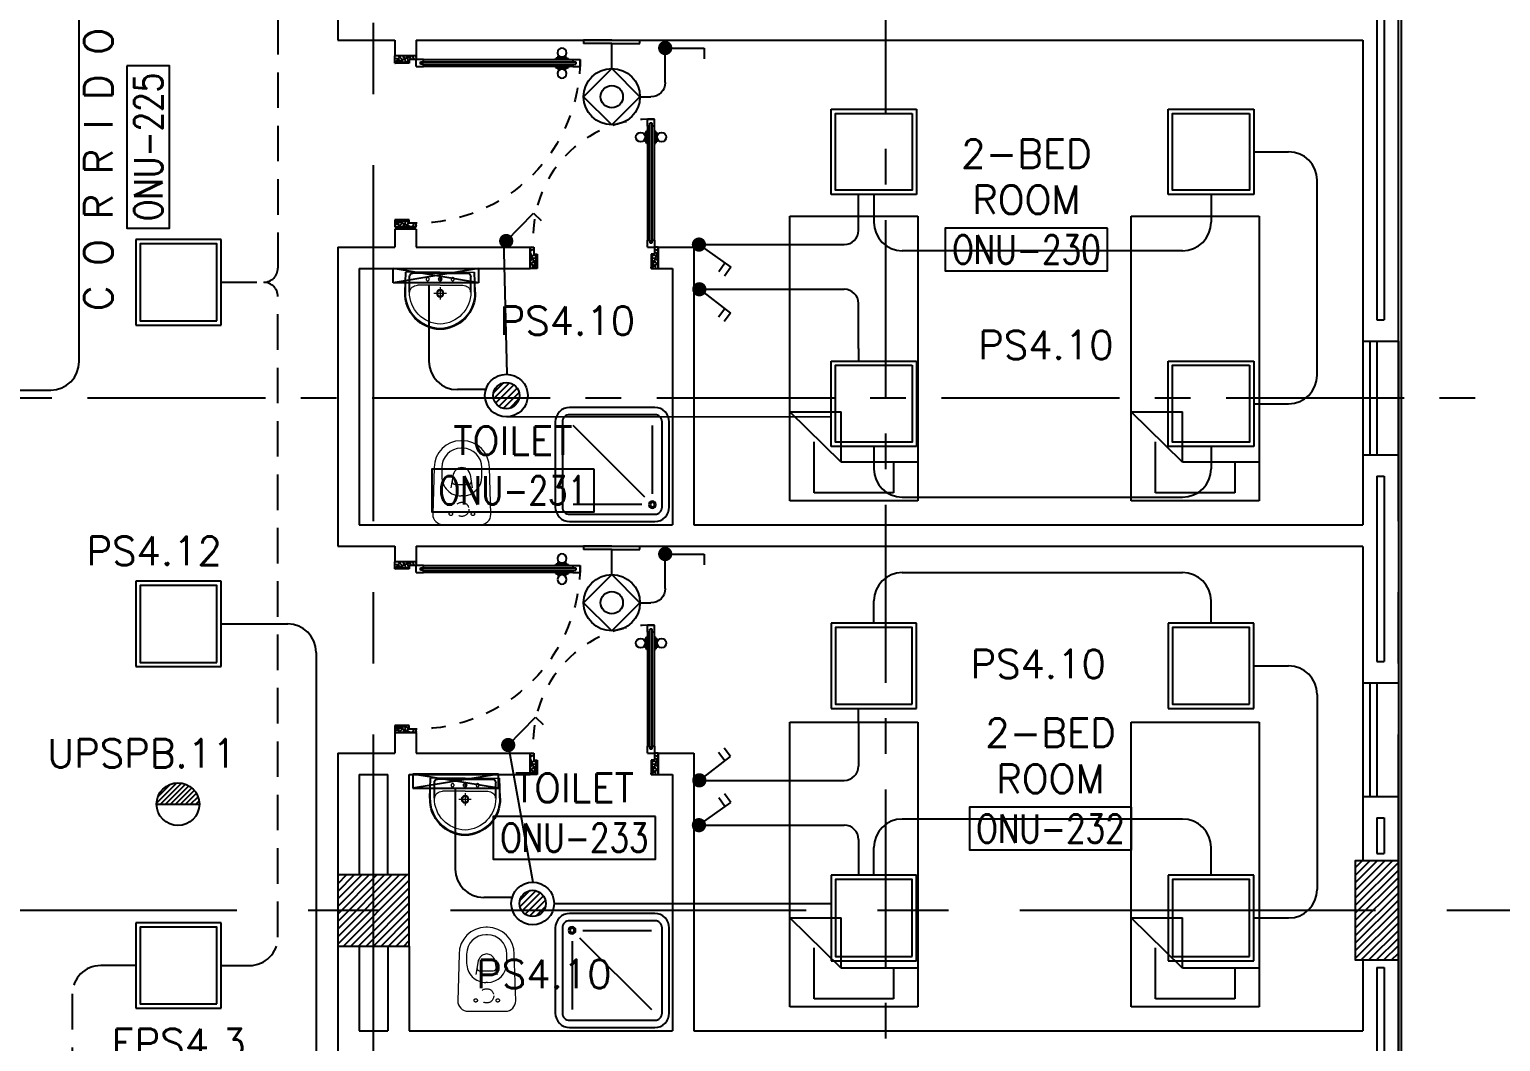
# Model space of a CAD drawing. Extents: x 0 to 92.9, y -1.3 to 78.2.
# Drawn here: x 30.79 to 41.12, y 19.02 to 26.13 of the extents above; entities that cross this region are included whole.
import ezdxf
from ezdxf.enums import TextEntityAlignment as Align

# ---------------------------------------------------------------- set-up
doc = ezdxf.new("R2010")
doc.units = 0
doc.header["$MEASUREMENT"] = 0
for name, pattern in [('CENTER', [2, 1.25, -0.25, 0.25, -0.25]), ('CENTERX2', [4, 2.5, -0.5, 0.5, -0.5]), ('DASHED', [0.75, 0.5, -0.25]), ('HIDDEN', [0.375, 0.25, -0.125]), ('HIDDEN2', [0.1875, 0.125, -0.0625])]:
    doc.linetypes.add(name, pattern=pattern)
doc.layers.get('0').update_dxf_attribs({"color": 11, "linetype": 'CONTINUOUS'})
for name, color, linetype in [('AXES', 11, 'CENTERX2'), ('AXES1', 11, 'CENTER'), ('COL', 11, 'CONTINUOUS'), ('DOOR', 11, 'CONTINUOUS'), ('E-CLINE', 2, 'CONTINUOUS'), ('E-HLINE', 2, 'HIDDEN'), ('E-LEGEND', 3, 'CONTINUOUS'), ('E-LITE', 4, 'CONTINUOUS'), ('E-SWITCH', 4, 'CONTINUOUS'), ('E-SWITCHS', 4, 'CONTINUOUS'), ('E-TEXT', 4, 'CONTINUOUS'), ('E-TRXT', 4, 'CONTINUOUS'), ('EL-LITE', 4, 'CONTINUOUS'), ('FIX', 11, 'CONTINUOUS'), ('FUR', 11, 'CONTINUOUS'), ('HAT', 11, 'CONTINUOUS'), ('INSUL', 11, 'CONTINUOUS'), ('RM-BOX', 11, 'CONTINUOUS'), ('RM-NAME', 11, 'CONTINUOUS'), ('RM-NO', 11, 'CONTINUOUS'), ('ROOF', 11, 'CONTINUOUS'), ('WALL', 11, 'CONTINUOUS'), ('WIN', 11, 'CONTINUOUS')]:
    doc.layers.add(name, color=color, linetype=linetype)
doc.styles.add('ROMANS', font='ROMANS.shx', dxfattribs={"width": 0.6})

# ---------------------------------------------------------------- blocks, each defined once
blk = doc.blocks.new('L42')
at = {"layer": 'E-LITE'}
for p, q in [((0.3, 0.3), (-0.3, 0.3)), ((-0.3, 0.3), (-0.3, -0.3)), ((0.3, -0.3), (0.3, 0.3)), ((-0.3, -0.3), (0.3, -0.3))]:
    blk.add_line(p, q, dxfattribs=at)
at = {"layer": 'E-LITE', "color": 8}
blk.add_lwpolyline([(-0.27, 0.27), (-0.27, -0.27), (0.27, -0.27), (0.27, 0.27)], close=True, dxfattribs=at)
blk = doc.blocks.new('2G1W')
for p, q in [((0, 0), (0.55, 0)), ((0.45, 0), (0.45, -0.15)), ((0.55, 0), (0.55, -0.15))]:
    blk.add_line(p, q)
at = {"const_width": 0.1}
blk.add_lwpolyline([(-0.05, 0, 1), (0.05, 0, 1)], format="xyb", close=True, dxfattribs=at)
blk = doc.blocks.new('MR20')
at = {"layer": 'E-LITE'}
for p, q in [((-300, 100), (-300, 0)), ((-300, 100), (-300, 0)), ((-300, 0), (300, 0)), ((-300, 0), (300, 0)), ((-300, 0), (300, 0)), ((-300, 0), (-300, 0)), ((300, 0), (300, 100)), ((300, 0), (300, 100)), ((300, 0), (300, 0))]:
    blk.add_line(p, q, dxfattribs=at)
at = {"layer": 'E-LITE', "color": 3}
blk.add_line((300, 100), (-300, 100), dxfattribs=at)
at = {"layer": 'E-LITE', "color": 8}
for p, q in [((300, 0), (-300, 100)), ((300, 100), (-300, 0))]:
    blk.add_line(p, q, dxfattribs=at)
blk = doc.blocks.new('1G1W')
for p, q in [((0, 0), (0.55, 0)), ((0.55, 0), (0.55, -0.15))]:
    blk.add_line(p, q)
at = {"const_width": 0.1}
blk.add_lwpolyline([(-0.05, 0, 1), (0.05, 0, 1)], format="xyb", close=True, dxfattribs=at)
blk = doc.blocks.new('*X67')
at = {"color": 0}
for p, q in [((203889, 132665), (204373, 133150)), ((203889, 132718), (204320, 133150)), ((203889, 132771), (204267, 133150)), ((203889, 132824), (204214, 133150)), ((203889, 132877), (204161, 133150)), ((203889, 132930), (204108, 133150)), ((203889, 132983), (204055, 133150)), ((203889, 133036), (204002, 133150)), ((203889, 133089), (203949, 133150)), ((203889, 133143), (203896, 133150)), ((203926, 132650), (204389, 133112)), ((203979, 132650), (204389, 133059)), ((204032, 132650), (204389, 133006)), ((204085, 132650), (204389, 132953)), ((204138, 132650), (204389, 132900)), ((204191, 132650), (204389, 132847)), ((204244, 132650), (204389, 132794)), ((204297, 132650), (204389, 132741)), ((204350, 132650), (204389, 132688))]:
    blk.add_line(p, q, dxfattribs=at)
blk = doc.blocks.new('COL50')
at = {"layer": 'COL'}
blk.add_lwpolyline([(-250, 250), (-250, -250), (250, -250), (250, 250)], close=True, dxfattribs=at)
blk = doc.blocks.new('RM1')
at = {"layer": 'RM-BOX'}
blk.add_lwpolyline([(570, -200), (-570, -200), (-570, -500), (570, -500)], close=True, dxfattribs=at)
at = {"layer": 'RM-NAME', "style": 'ROMANS'}
for tag, p in [('ROOMNAME1', (0, 324)), ('ROOMNAME2', (0, 0))]:
    blk.add_attdef(tag, text='', height=200, dxfattribs=at).set_placement(p, align=Align.MIDDLE)
at = {"layer": 'RM-NO', "style": 'ROMANS', "width": 0.8}
blk.add_attdef('ROOMNO', text='', height=200, dxfattribs=at).set_placement((0, -350), align=Align.MIDDLE)
blk = doc.blocks.new('DOOR100')
at = {"layer": 'DOOR', "color": 0, "linetype": 'ByBlock'}
for p, q in [((-76, 1251), (-76, 1301)), ((-76, 1301), (-26, 1301)), ((-26, 1301), (-76, 1301)), ((-59, 1251), (-76, 1251)), ((-59, 1251), (-59, 1271)), ((-43, 1271), (-59, 1271)), ((-43, 1251), (-43, 1271)), ((-26, 1251), (-43, 1251)), ((-26, 1251), (-26, 1301)), ((-92, 1206), (-92, 1141)), ((-83, 1206), (-92, 1206)), ((-83, 1141), (-92, 1141)), ((-83, 1129), (-83, 1219)), ((-76, 1219), (-83, 1219)), ((-83, 1206), (-83, 1141)), ((-26, 1219), (-19, 1219)), ((-19, 1129), (-19, 1219)), ((-19, 1206), (-19, 1141)), ((-19, 1206), (-10, 1206)), ((-19, 1141), (-10, 1141)), ((-10, 1206), (-10, 1141)), ((-76, 1129), (-83, 1129)), ((-26, 1129), (-19, 1129)), ((-1201, 0), (-1201, 150)), ((-1201, 150), (-1176, 150)), ((-1201, 150), (-1201, 0)), ((-1176, 150), (-1176, 100)), ((-76, 200), (-59, 200)), ((-76, 150), (-76, 200)), ((-76, 150), (-26, 150)), ((-59, 200), (-59, 180)), ((-59, 180), (-43, 180)), ((-43, 200), (-26, 200)), ((-43, 180), (-43, 200)), ((-26, 200), (-26, 150)), ((-1, 150), (-26, 150)), ((-26, 150), (-26, 100)), ((-1, 150), (-1, 0)), ((-1151, 0), (-1201, 0)), ((-1176, 100), (-1151, 100)), ((-1151, 100), (-1151, 0)), ((-51, 100), (-51, 0)), ((-26, 100), (-51, 100)), ((-51, 0), (-1, 0))]:
    blk.add_line(p, q, dxfattribs=at)
at = {"layer": 'DOOR', "linetype": 'ByBlock'}
for p, q in [((-76, 1251), (-76, 200)), ((-59, 200), (-59, 1251)), ((-43, 200), (-43, 1251)), ((-26, 200), (-26, 1251))]:
    blk.add_line(p, q, dxfattribs=at)
at = {"layer": 'DOOR', "color": 9, "linetype": 'ByBlock'}
for p, q in [((-1151, 0), (-1201, 114)), ((-51, 0), (-1, 114)), ((-1151, 0), (-1201, 40)), ((-1151, 0), (-1164, 100)), ((-51, 0), (-38, 100)), ((-51, 0), (-1, 40))]:
    blk.add_line(p, q, dxfattribs=at)
at = {"layer": 'DOOR', "color": 0, "linetype": 'ByBlock'}
for centre in [(-125, 1174), (22, 1174)]:
    blk.add_circle(centre, 32.4, dxfattribs=at)
at = {"layer": 'DOOR', "linetype": 'HIDDEN', "ltscale": 0.5}
blk.add_arc((-27, 152), 1149, 89.961, 180.0931, dxfattribs=at)
at = {"layer": 'DOOR', "color": 9, "linetype": 'ByBlock'}
for centre, radius, start, end in [((-1151, 0), 154, 103.7142, 108.8947), ((-1151, 0), 134, 100.72, 111.8402), ((-51, 0), 134, 68.1598, 79.28), ((-51, 0), 114, 64.0838, 77.3774), ((-51, 0), 154, 71.1053, 76.2858), ((-1151, 0), 94.4, 90, 121.9818), ((-1151, 0), 74.4, 90, 132.2236), ((-1151, 0), 54.4, 90, 156.7926), ((-1151, 0), 34.4, 90, 180), ((-1151, 0), 14.4, 90, 180), ((-51, 0), 94.4, 58.0182, 90), ((-51, 0), 74.4, 47.7764, 90), ((-51, 0), 54.4, 23.2074, 90), ((-51, 0), 34.4, 0, 90), ((-51, 0), 14.4, 0, 90)]:
    blk.add_arc(centre, radius, start, end, dxfattribs=at)
blk = doc.blocks.new('DOOR90')
at = {"layer": 'DOOR', "linetype": 'ByBlock'}
for p, q in [((0, 0), (-150, 0)), ((-200, -25), (-1000, -25)), ((-200, -42), (-1000, -42)), ((-200, -58), (-1000, -58)), ((-1000, -75), (-200, -75))]:
    blk.add_line(p, q, dxfattribs=at)
at = {"layer": 'DOOR', "color": 0, "linetype": 'ByBlock'}
for p, q in [((-150, 0), (-150, -25)), ((-150, 0), (0, 0)), ((0, -50), (0, 0)), ((-1050, -25), (-1050, -75)), ((-1050, -75), (-1050, -25)), ((-1000, -25), (-1050, -25)), ((-1000, -75), (-1050, -75)), ((-1020, -42), (-1020, -58)), ((-1000, -42), (-1020, -42)), ((-1000, -58), (-1020, -58)), ((-1000, -25), (-1000, -42)), ((-1000, -58), (-1000, -75)), ((-968, -25), (-968, -18)), ((-878, -18), (-968, -18)), ((-968, -75), (-968, -82)), ((-878, -82), (-968, -82)), ((-955, -18), (-955, -9)), ((-955, -9), (-890, -9)), ((-955, -18), (-890, -18)), ((-955, -82), (-955, -91)), ((-955, -82), (-890, -82)), ((-955, -91), (-890, -91)), ((-890, -18), (-890, -9)), ((-890, -82), (-890, -91)), ((-878, -25), (-878, -18)), ((-878, -75), (-878, -82)), ((-200, -42), (-200, -25)), ((-200, -25), (-150, -25)), ((-180, -42), (-200, -42)), ((-200, -75), (-200, -58)), ((-200, -58), (-180, -58)), ((-150, -75), (-200, -75)), ((-180, -58), (-180, -42)), ((-150, -75), (-150, -25)), ((-150, -25), (-100, -25)), ((-100, -25), (-100, -50)), ((-100, -50), (0, -50)), ((-150, -900), (-150, -875)), ((-150, -875), (-100, -875)), ((0, -900), (-150, -900)), ((-150, -900), (0, -900)), ((-100, -850), (0, -850)), ((-100, -875), (-100, -850)), ((0, -850), (0, -900))]:
    blk.add_line(p, q, dxfattribs=at)
at = {"layer": 'DOOR', "color": 9, "linetype": 'ByBlock'}
for p, q in [((0, -50), (-114, 0)), ((0, -50), (-40, 0)), ((0, -50), (-100, -37)), ((0, -850), (-114, -900)), ((0, -850), (-100, -863)), ((0, -850), (-40, -900))]:
    blk.add_line(p, q, dxfattribs=at)
at = {"layer": 'DOOR', "color": 0, "linetype": 'ByBlock'}
for centre in [(-923, 24), (-923, -124)]:
    blk.add_circle(centre, 32.4, dxfattribs=at)
at = {"layer": 'DOOR', "color": 9, "linetype": 'ByBlock'}
for centre, radius, start, end in [((0, -50), 74.4, 137.7764, 180), ((0, -50), 54.4, 113.2074, 180), ((0, -50), 154, 161.1053, 166.2858), ((0, -50), 134, 158.1598, 169.28), ((0, -50), 114, 154.0838, 167.3774), ((0, -50), 94.4, 148.0182, 180), ((0, -50), 34.4, 90, 180), ((0, -50), 14.4, 90, 180), ((0, -850), 154, 193.7142, 198.8947), ((0, -850), 134, 190.72, 201.8402), ((0, -850), 94.4, 180, 211.9818), ((0, -850), 74.4, 180, 222.2236), ((0, -850), 54.4, 180, 246.7926), ((0, -850), 34.4, 180, 270), ((0, -850), 14.4, 180, 270)]:
    blk.add_arc(centre, radius, start, end, dxfattribs=at)
at = {"layer": 'DOOR', "linetype": 'HIDDEN', "ltscale": 0.5}
blk.add_arc((-222, -50), 828, 178.2701, 275.003, dxfattribs=at)
blk = doc.blocks.new('AH20A')
at = {"layer": 'FUR'}
for p, q in [((0, 0.5), (0, -0.5)), ((1, 0.5), (0, 0.5)), ((0.1358, 0.5), (0.1358, -0.0987)), ((1, -0.5), (1, 0.5)), ((0.1358, 0.3112), (0.0277, 0.3112)), ((0.0277, 0.3112), (0.0277, -0.3087)), ((0.1358, -0.0987), (0.3125, -0.5)), ((0.1358, -0.0987), (0.3125, -0.0987)), ((0.3125, -0.5), (0.3125, -0.0987)), ((0.0277, -0.3087), (0.2076, -0.3087)), ((0, -0.5), (1, -0.5))]:
    blk.add_line(p, q, dxfattribs=at)
blk = doc.blocks.new('C11')
at = {"layer": 'HAT'}
h = blk.add_hatch(dxfattribs=at)
h.set_pattern_fill('ANSI31', color=256, scale=300, style=0)
h.set_pattern_definition([(45, (-248556.182, -75061.005), (-26.5165043, 26.5165043), [])])
h.paths.add_polyline_path([(300, 700), (0, 700), (0, 350), (300, 350)])
h.paths.add_polyline_path([(300, 350), (0, 350), (0, 0), (300, 0)])
at = {"layer": 'COL'}
blk.add_lwpolyline([(300, 700), (300, 0), (0, 0), (0, 700)], close=True, dxfattribs=at)
blk = doc.blocks.new('SHR1')
at = {"layer": 'FIX'}
for p, q in [((-196, 196), (-700, 700)), ((-143, 218), (-143, 700)), ((-218, 143), (-700, 143))]:
    blk.add_line(p, q, dxfattribs=at)
for points in [[(-825, 125), (-825, 725, -0.414214), (-725, 825), (-125, 825, -0.414214), (-25, 725), (-25, 125, -0.414214), (-125, 25), (-725, 25, -0.414214)], [(-775, 125), (-775, 725, -0.414214), (-725, 775), (-125, 775, -0.414214), (-75, 725), (-75, 125, -0.414214), (-125, 75), (-725, 75, -0.414214)]]:
    blk.add_lwpolyline(points, format="xyb", close=True, dxfattribs=at)
for radius in [25, 15]:
    blk.add_circle((-143, 143), radius, dxfattribs=at)
blk = doc.blocks.new('WC1')
at = {"layer": 'FIX', "lineweight": 20}
for p, q in [((-210, 204), (-538, 194)), ((-475, 141), (-538, 141)), ((-137, 0), (-137, 131)), ((-727, 5), (-727, -5)), ((-674, 5), (-674, -5)), ((-534, 24), (-540, 0)), ((-540, 0), (-534, -24)), ((-395, 76), (-490, 60)), ((-339, 5), (-339, -5)), ((-137, -131), (-137, 0)), ((-490, -60), (-395, -76)), ((-538, -141), (-475, -141)), ((-538, -194), (-210, -204)), ((-213, -204), (-210, -204))]:
    blk.add_line(p, q, dxfattribs=at)
at = {"layer": 'FIX', "linetype": 'Continuous', "lineweight": 20}
blk.add_line((-420, -47), (-420, 45), dxfattribs=at)
at = {"layer": 'FIX', "linetype": 'HIDDEN2', "lineweight": 20, "ltscale": 0.3}
blk.add_circle((-245, 0), 49.8, dxfattribs=at)
at = {"layer": 'FIX', "linetype": 'HIDDEN', "lineweight": 20, "ltscale": 0.05}
for centre in [(-213, 78), (-213, -77)]:
    blk.add_circle(centre, 11.6, dxfattribs=at)
at = {"layer": 'FIX', "lineweight": 20}
for centre, radius, start, end in [((-538, 5), 189, 90, 180), ((-538, 5), 136, 90, 180), ((-475, 5), 136, 360, 90), ((-210, 131), 73, 360, 90), ((-473, -7), 68.2, 128.9242, 152.8468), ((-464, -18), 82, 108.496, 128.9242), ((-538, -5), 189, 180, 270), ((-538, -5), 136, 180, 270), ((-473, 7), 68.2, 207.1532, 231.0758), ((-464, 18), 82, 231.0758, 251.504), ((-475, -5), 136, 270, 0), ((-210, -131), 73, 270, 0)]:
    blk.add_arc(centre, radius, start, end, dxfattribs=at)
at = {"layer": 'FIX', "linetype": 'Continuous', "lineweight": 20}
for centre, start, end in [((-443, 46), 357.6662, 91.6121), ((-442, -46), 268.3879, 2.3338)]:
    blk.add_arc(centre, 22.3, start, end, dxfattribs=at)
blk = doc.blocks.new('LAV1')
at = {"layer": 'FIX', "linetype": 'DASHED', "lineweight": 20, "ltscale": 0.05}
for p, q in [((0, 170), (0, 270)), ((0, 170), (0, 270)), ((50, 220), (-50, 220))]:
    blk.add_line(p, q, dxfattribs=at)
at = {"layer": 'FIX', "linetype": 'ByBlock', "ltscale": 0.3}
for p, q in [((-280, 210), (-275, 50)), ((-245, 210), (-245, 85)), ((245, 210), (245, 85)), ((280, 210), (275, 50)), ((0, 60), (-220, 60)), ((0, 60), (220, 60))]:
    blk.add_line(p, q, dxfattribs=at)
at = {"layer": 'FIX', "linetype": 'Continuous', "lineweight": 20}
for p, q in [((-275, 210), (-275, 50)), ((0, 155), (-181, 155)), ((0, 155), (181, 155)), ((275, 210), (275, 50)), ((0, 50), (-275, 50)), ((0, 50), (-252, 50)), ((0, 50), (275, 50)), ((0, 50), (252, 50))]:
    blk.add_line(p, q, dxfattribs=at)
at = {"layer": 'FIX', "lineweight": 20}
for p, q in [((0, 92), (0, 123)), ((16, 107), (-15, 107))]:
    blk.add_line(p, q, dxfattribs=at)
for centre, radius in [((0, 220), 29.5), ((0, 220), 22.5), ((0, 107), 15.5)]:
    blk.add_circle(centre, radius, dxfattribs=at)
at = {"layer": 'FIX', "linetype": 'HIDDEN', "lineweight": 20, "ltscale": 0.05}
for centre in [(-100, 107), (100, 107)]:
    blk.add_circle(centre, 12.4, dxfattribs=at)
at = {"layer": 'FIX', "linetype": 'ByBlock', "ltscale": 0.3}
for centre, radius, start, end in [((7, 220), 287, 91.3776, 182.0064), ((-7, 220), 287, 357.9936, 88.6224), ((-220, 85), 24.9, 179.7021, 269.9486), ((220, 85), 24.9, 270.0514, 0.2979)]:
    blk.add_arc(centre, radius, start, end, dxfattribs=at)
at = {"layer": 'FIX', "linetype": 'Continuous', "lineweight": 20}
for centre, radius, start, end in [((8, 217), 283, 91.6988, 181.351), ((-8, 217), 283, 358.649, 88.3012), ((8, 212), 253, 91.7328, 180.4884), ((-8, 212), 253, 359.5116, 88.2672), ((-179, 222), 66.9, 190.2006, 268.0786), ((179, 222), 66.9, 271.9214, 349.7994)]:
    blk.add_arc(centre, radius, start, end, dxfattribs=at)
blk = doc.blocks.new('*X49')
at = {"color": 0}
for p, q in [((21548.527, 18540.142), (21548.801, 18540.415)), ((21548.529, 18539.966), (21548.977, 18540.414)), ((21548.584, 18539.845), (21549.098, 18540.359)), ((21548.672, 18539.756), (21549.187, 18540.271)), ((21548.793, 18539.7), (21549.243, 18540.15)), ((21548.966, 18539.696), (21549.246, 18539.977))]:
    blk.add_line(p, q, dxfattribs=at)
blk = doc.blocks.new('SPOT')
at = {"layer": 'E-LITE'}
for radius in [0.6, 0.369]:
    blk.add_circle((0, 0), radius, dxfattribs=at)
at = {"layer": 'E-LITE', "color": 8}
blk.add_blockref('*X49', (-21548.886, -18540.056), dxfattribs=at)
blk = doc.blocks.new('NL')
at = {"layer": 'E-LEGEND'}
blk.add_line((0, -193), (25, -193), dxfattribs=at)
at = {"layer": 'E-LITE'}
for p, q in [((0, 5), (0, 203)), ((25, 203), (0, 203)), ((25, 5), (25, 203)), ((0, 5), (0, -193)), ((25, 5), (25, -193))]:
    blk.add_line(p, q, dxfattribs=at)
at = {"layer": 'E-LITE', "color": 2}
blk.add_line((201, 5), (25, 5), dxfattribs=at)
at = {"layer": 'E-LITE', "color": 5}
blk.add_circle((398, 5), 198, dxfattribs=at)
at = {"layer": 'E-SWITCH', "color": 2}
for p, q in [((201, 5), (398, 203)), ((398, 203), (596, 5)), ((398, -193), (201, 5)), ((596, 5), (398, -193))]:
    blk.add_line(p, q, dxfattribs=at)
at = {"layer": 'E-SWITCH'}
blk.add_circle((398, 5), 78.5, dxfattribs=at)
blk = doc.blocks.new('EL')
at = {"layer": 'EL-LITE'}
h = blk.add_hatch(dxfattribs=at)
h.set_pattern_fill('ANSI31', color=4, scale=0.2, style=0)
h.set_pattern_definition([(45, (587.071197, 567.777136), (-0.0176776695, 0.0176776695), [])])
h.paths.add_polyline_path([(0.15, 0, 1), (-0.15, 0)])
at = {"layer": 'EL-LITE', "color": 4}
blk.add_line((-0.15, 0), (0.15, 0), dxfattribs=at)
blk.add_circle((0, 0), 0.15, dxfattribs=at)

msp = doc.modelspace()

# ---------------------------------------------------------------- linework, layer by layer
at = {"layer": 'AXES'}
for p, q in [((33.203, -1.327), (33.203, 77.486)), ((40.403, -1.327), (40.403, 77.136)), ((92.243, 19.938), (24.203, 19.938))]:
    msp.add_line(p, q, dxfattribs=at)
at = {"layer": 'AXES1'}
for p, q in [((36.803, 5.538), (36.803, 64.358)), ((82.443, 23.538), (24.203, 23.538))]:
    msp.add_line(p, q, dxfattribs=at)
at = {"layer": 'E-CLINE', "color": 4}
for p, q in [((31.135, 23.794), (31.135, 26.651)), ((39.387, 25.268), (39.632, 25.268)), ((39.832, 23.698), (39.832, 25.068)), ((36.718, 24.968), (36.718, 24.773)), ((39.087, 24.968), (39.087, 24.773)), ((38.887, 24.573), (36.918, 24.573)), ((33.592, 24.33), (33.592, 23.797)), ((29.743, 23.594), (30.935, 23.594)), ((33.992, 23.597), (33.792, 23.597)), ((39.387, 23.498), (39.632, 23.498)), ((36.418, 23.404), (34.136, 23.405)), ((36.718, 23.198), (36.718, 23.041)), ((39.087, 23.198), (39.087, 23.041)), ((36.918, 22.841), (38.887, 22.841)), ((36.918, 22.312), (38.887, 22.312)), ((36.718, 21.956), (36.718, 22.112)), ((39.087, 21.956), (39.087, 22.112)), ((32.133, 21.951), (32.6, 21.951)), ((32.8, 21.751), (32.8, 17.351)), ((39.387, 21.656), (39.632, 21.656)), ((39.832, 21.456), (39.832, 20.085)), ((33.777, 20.796), (33.777, 20.229)), ((38.887, 20.58), (36.918, 20.58)), ((36.718, 20.185), (36.718, 20.38)), ((39.087, 20.185), (39.087, 20.38)), ((34.177, 20.029), (33.977, 20.029)), ((34.471, 19.987), (36.418, 19.987)), ((39.387, 19.885), (39.632, 19.885))]:
    msp.add_line(p, q, dxfattribs=at)
for centre, start, end in [((39.632, 25.068), 0, 90), ((36.918, 24.773), 180, 270), ((38.887, 24.773), 270, 0), ((30.935, 23.794), 270, 0), ((33.792, 23.797), 180, 270), ((39.632, 23.698), 270, 0), ((36.918, 23.041), 180, 270), ((38.887, 23.041), 270, 0), ((36.918, 22.112), 90, 180), ((38.887, 22.112), 0, 90), ((32.6, 21.751), 0, 90), ((39.632, 21.456), 0, 90), ((36.918, 20.38), 90, 180), ((38.887, 20.38), 0, 90), ((33.977, 20.229), 180, 270), ((39.632, 20.085), 270, 0)]:
    msp.add_arc(centre, 0.2, start, end, dxfattribs=at)
at = {"layer": 'E-HLINE', "color": 4}
for p, q in [((32.531, 31.451), (32.531, 24.451)), ((32.133, 24.351), (32.431, 24.351)), ((32.531, 19.751), (32.531, 24.251)), ((31.533, 19.551), (31.286, 19.551)), ((32.133, 19.551), (32.331, 19.551)), ((31.086, 19.351), (31.086, 14.884))]:
    msp.add_line(p, q, dxfattribs=at)
for centre, radius, start, end in [((32.431, 24.451), 0.1, 270, 0), ((32.431, 24.251), 0.1, 0, 90), ((32.331, 19.751), 0.2, 270, 0), ((31.286, 19.351), 0.2, 90, 180)]:
    msp.add_arc(centre, radius, start, end, dxfattribs=at)
at = {"layer": 'E-LITE'}
for p, q in [((35.252, 25.754), (35.252, 25.997)), ((35.075, 25.654), (35.152, 25.654)), ((35.252, 22.199), (35.252, 22.442)), ((35.075, 22.099), (35.152, 22.099))]:
    msp.add_line(p, q, dxfattribs=at)
at = {"layer": 'E-LITE', "extrusion": (0, 0, -1)}
for centre in [(35.152, 25.754), (35.152, 22.199)]:
    msp.add_ellipse(centre, major_axis=(0.0707, 0.0707), ratio=1, start_param=0.785398, end_param=2.356194, dxfattribs=at)
at = {"layer": 'E-SWITCH', "color": 4}
for p, q in [((36.61, 24.716), (36.61, 24.968)), ((34.117, 24.658), (34.14, 23.705)), ((35.489, 24.616), (36.51, 24.616)), ((35.492, 24.302), (36.51, 24.302)), ((36.61, 23.887), (36.61, 24.202)), ((36.61, 23.887), (36.61, 23.798)), ((36.61, 21.266), (36.61, 21.356)), ((36.61, 21.266), (36.61, 20.952)), ((34.149, 21.1), (34.321, 20.137)), ((35.492, 20.852), (36.51, 20.852)), ((35.489, 20.537), (36.51, 20.537)), ((36.61, 20.437), (36.61, 20.185))]:
    msp.add_line(p, q, dxfattribs=at)
for centre, start, end in [((36.51, 24.716), 270, 0), ((36.51, 24.202), 0, 90), ((36.51, 20.952), 270, 0), ((36.51, 20.437), 0, 90)]:
    msp.add_arc(centre, 0.1, start, end, dxfattribs=at)
at = {"layer": 'INSUL'}
for p, q in [((40.253, 26.788), (40.253, 24.088)), ((40.303, 26.788), (40.303, 24.088)), ((40.253, 24.088), (40.303, 24.088)), ((40.253, 22.988), (40.253, 21.688)), ((40.253, 22.988), (40.303, 22.988)), ((40.303, 22.988), (40.303, 21.688)), ((40.253, 21.688), (40.303, 21.688)), ((40.253, 20.588), (40.253, 20.338)), ((40.253, 20.588), (40.303, 20.588)), ((40.303, 20.588), (40.303, 20.338)), ((40.253, 20.338), (40.303, 20.338)), ((40.253, 19.538), (40.303, 19.538)), ((40.253, 19.538), (40.253, 16.888)), ((40.303, 19.538), (40.303, 16.888))]:
    msp.add_line(p, q, dxfattribs=at)
at = {"layer": 'ROOF'}
msp.add_line((40.423, 26.788), (40.423, 13.138), dxfattribs=at)
at = {"layer": 'WALL', "linetype": 'ByBlock'}
for p, q in [((32.953, 28.153), (32.953, 26.053)), ((40.403, 23.938), (40.403, 26.788)), ((32.953, 26.053), (33.353, 26.053)), ((32.953, 26.053), (33.353, 26.053)), ((33.353, 26.053), (33.353, 25.942)), ((33.503, 26.053), (33.503, 25.942)), ((33.503, 26.053), (40.153, 26.053)), ((40.153, 26.053), (40.153, 23.938)), ((33.503, 25.942), (33.353, 25.942)), ((33.503, 24.725), (33.353, 24.725)), ((33.353, 24.725), (33.353, 24.598)), ((33.503, 24.725), (33.503, 24.598)), ((32.953, 24.598), (33.353, 24.598)), ((32.953, 24.598), (32.953, 22.498)), ((33.503, 24.598), (34.303, 24.598)), ((34.303, 24.598), (34.303, 24.448)), ((35.203, 24.598), (35.203, 24.448)), ((35.203, 24.598), (35.453, 24.598)), ((35.453, 24.598), (35.453, 22.648)), ((33.103, 24.448), (34.303, 24.448)), ((33.103, 24.448), (33.103, 22.648)), ((35.203, 24.448), (35.303, 24.448)), ((35.303, 24.448), (35.303, 22.648)), ((40.4, 24.088), (40.403, 24.088)), ((40.153, 23.938), (40.403, 23.938)), ((40.153, 23.138), (40.403, 23.138)), ((40.153, 23.138), (40.153, 22.648)), ((40.403, 23.138), (40.403, 21.538)), ((40.4, 22.988), (40.403, 22.988)), ((33.103, 22.648), (35.303, 22.648)), ((35.453, 22.648), (40.153, 22.648)), ((32.953, 22.498), (33.353, 22.498)), ((32.953, 22.498), (33.353, 22.498)), ((33.353, 22.498), (33.353, 22.387)), ((33.503, 22.498), (33.503, 22.387)), ((33.503, 22.498), (40.153, 22.498)), ((40.153, 22.496), (40.153, 21.538)), ((33.503, 22.387), (33.353, 22.387)), ((40.4, 21.688), (40.403, 21.688)), ((40.153, 21.538), (40.403, 21.538)), ((33.503, 21.187), (33.353, 21.187)), ((33.353, 21.187), (33.353, 21.043)), ((33.503, 21.187), (33.503, 21.043)), ((32.953, 21.043), (33.353, 21.043)), ((32.953, 21.043), (32.953, 18.943)), ((33.503, 21.043), (34.303, 21.043)), ((34.303, 21.043), (34.303, 20.893)), ((35.203, 21.043), (35.203, 20.893)), ((35.203, 21.043), (35.453, 21.043)), ((35.453, 21.043), (35.453, 19.093)), ((33.103, 20.893), (33.303, 20.893)), ((33.103, 20.893), (33.103, 20.188)), ((33.103, 20.893), (33.303, 20.893)), ((33.303, 20.188), (33.303, 20.893)), ((33.453, 20.893), (34.303, 20.893)), ((33.453, 20.188), (33.453, 20.893)), ((35.203, 20.893), (35.303, 20.893)), ((35.303, 20.893), (35.303, 19.093)), ((40.153, 20.738), (40.403, 20.738)), ((40.153, 20.738), (40.153, 20.288)), ((40.403, 20.738), (40.403, 16.738)), ((40.4, 20.588), (40.403, 20.588)), ((33.103, 19.688), (33.103, 19.093)), ((33.303, 19.688), (33.303, 19.093)), ((33.453, 19.688), (33.453, 19.093)), ((40.153, 19.588), (40.153, 19.091)), ((33.103, 19.093), (33.303, 19.093)), ((33.103, 19.093), (33.303, 19.093)), ((33.453, 19.093), (35.303, 19.093)), ((35.453, 19.093), (40.153, 19.093))]:
    msp.add_line(p, q, dxfattribs=at)
at = {"layer": 'WIN'}
for p, q in [((40.153, 23.938), (40.153, 23.138)), ((40.203, 23.938), (40.203, 23.138)), ((40.253, 23.938), (40.253, 23.138)), ((40.403, 23.938), (40.403, 23.138)), ((40.153, 21.538), (40.153, 20.738)), ((40.203, 21.538), (40.203, 20.738)), ((40.253, 21.538), (40.253, 20.738)), ((40.403, 21.538), (40.403, 20.738))]:
    msp.add_line(p, q, dxfattribs=at)

# ---------------------------------------------------------------- block references
at = {"layer": 'COL', "xscale": 0.001000000003841706, "yscale": 0.000999999996565748, "zscale": 0.001}
for name, p in [('C11', (40.103, 19.588)), ('COL50', (33.203, 19.938)), ('COL50', (33.203, 19.938))]:
    msp.add_blockref(name, p, dxfattribs=at)
at = {"layer": 'DOOR', "color": 0, "linetype": 'ByBlock', "yscale": 0.000999999996565748, "zscale": 0.001, "rotation": 270}
for name, p, xscale in [('DOOR100', (33.353, 25.942), -0.000999999996565748), ('DOOR90', (35.203, 24.448), 0.000999999996565748), ('DOOR100', (33.353, 22.388), -0.000999999996565748), ('DOOR90', (35.203, 20.893), 0.000999999996565748)]:
    msp.add_blockref(name, p, dxfattribs=dict(at, xscale=xscale))
at = {"layer": 'E-LITE', "xscale": 0.0009999999892897904, "yscale": 0.0009999999892897904, "zscale": 0.001, "rotation": 270}
for p in [(34.872, 26.053), (34.872, 22.498)]:
    msp.add_blockref('NL', p, dxfattribs=at)
at = {"layer": 'E-LITE', "xscale": 0.4999999946448952, "yscale": 0.4999999946448952, "zscale": 0.5}
for p in [(35.252, 25.997), (35.252, 22.442)]:
    msp.add_blockref('1G1W', p, dxfattribs=at)
at = {"layer": 'E-LITE', "color": 4, "xscale": -1}
for p in [(36.718, 25.268), (39.087, 25.268), (36.718, 23.498), (39.087, 23.498)]:
    msp.add_blockref('L42', p, dxfattribs=at)
at = {"layer": 'E-LITE', "color": 4, "rotation": 180}
for p in [(31.833, 24.351), (31.833, 21.951), (36.718, 21.656), (39.087, 21.656), (36.718, 19.885), (39.087, 19.885), (31.833, 19.551)]:
    msp.add_blockref('L42', p, dxfattribs=at)
at = {"layer": 'E-LITE', "color": 4, "xscale": 0.25, "yscale": 0.25, "zscale": 0.25, "rotation": 180}
for p in [(34.136, 23.555), (34.321, 19.987)]:
    msp.add_blockref('SPOT', p, dxfattribs=at)
at = {"layer": 'E-LITE'}
msp.add_blockref('EL', (31.829, 20.685), dxfattribs=at)
at = {"layer": 'E-SWITCH', "color": 4, "yscale": 0.5, "zscale": 0.5}
for name, p, xscale, rotation in [('1G1W', (34.135, 24.641), 0.5000000000102078, 45.68265359564512), ('2G1W', (35.489, 24.616), 0.4999999999954823, 324.5013632818716), ('2G1W', (35.492, 24.302), 0.49999999999485, 322.690442406434), ('1G1W', (34.149, 21.1), 0.5000000000102078, 45.68265359564512), ('2G1W', (35.492, 20.852), -0.49999999999485, 217.309557593566), ('2G1W', (35.489, 20.537), -0.4999999999954823, 215.4986367181283)]:
    msp.add_blockref(name, p, dxfattribs=dict(at, xscale=xscale, rotation=rotation))
at = {"layer": 'E-SWITCHS', "color": 4, "xscale": -0.0009999999892897904, "yscale": 0.0009999999892897904, "zscale": 0.001, "rotation": 180}
msp.add_blockref('MR20', (33.641, 24.447), dxfattribs=at)
at = {"layer": 'E-SWITCHS', "color": 4, "xscale": 0.0009999999892897904, "yscale": 0.0009999999892897904, "zscale": 0.001}
msp.add_blockref('MR20', (33.78, 20.796), dxfattribs=at)
at = {"layer": 'FIX'}
for name, p, xscale, yscale, zscale, rotation in [('AH20A', (36.577, 22.816), -2, 0.9000000000014552, 2, 270), ('AH20A', (38.975, 22.816), -2, 0.9000000000014552, 2, 270), ('LAV1', (33.671, 24.467), -0.0008800000068731606, 0.000879999999597203, 0.00087999999978, 180), ('SHR1', (35.305, 22.646), -0.000999999996565748, 0.000999999996565748, 0.001, 90), ('WC1', (33.823, 22.511), 0.000999999996565748, 0.000999999996565748, 0.001, 270), ('AH20A', (36.577, 19.261), -2, 0.9000000000014552, 2, 270), ('AH20A', (38.975, 19.261), -2, 0.9000000000014552, 2, 270), ('LAV1', (33.846, 20.912), -0.0008800000068731606, 0.000879999999597203, 0.00087999999978, 180), ('SHR1', (34.455, 19.941), -0.000999999996565748, 0.000999999996565748, 0.001, 270), ('WC1', (33.998, 19.093), 0.000999999996565748, 0.000999999996565748, 0.001, 270)]:
    msp.add_blockref(name, p, dxfattribs=dict(at, xscale=xscale, yscale=yscale, zscale=zscale, rotation=rotation))
at = {"layer": 'HAT', "xscale": 0.001000000003841706, "yscale": 0.000999999996565748, "zscale": 0.001}
msp.add_blockref('*X67', (-170.935, -112.962), dxfattribs=at)
at = {"layer": 'RM-NO', "xscale": 0.000999999996565748, "yscale": 0.000999999996565748, "zscale": 0.001, "rotation": 90}
msp.add_blockref('RM1', (31.27, 25.302), dxfattribs=at).add_auto_attribs({'ROOMNO': 'ONU-225', 'ROOMNAME2': 'C O R R I D O R'})
at = {"layer": 'RM-NO', "xscale": 0.001000000003841706, "yscale": 0.000999999996565748, "zscale": 0.001}
for p, values in [((37.79, 24.931), {'ROOMNO': 'ONU-230', 'ROOMNAME2': 'ROOM', 'ROOMNAME1': '2-BED'}), ((34.182, 23.239), {'ROOMNO': 'ONU-231', 'ROOMNAME2': 'TOILET'}), ((37.959, 20.863), {'ROOMNO': 'ONU-232', 'ROOMNAME2': 'ROOM', 'ROOMNAME1': '2-BED'}), ((34.614, 20.799), {'ROOMNO': 'ONU-233', 'ROOMNAME2': 'TOILET'})]:
    msp.add_blockref('RM1', p, dxfattribs=at).add_auto_attribs(values)

# ---------------------------------------------------------------- texts
at = {"layer": 'E-TEXT', "color": 4, "style": 'ROMANS'}
for s, p in [('PS4.10', (34.089, 23.981)), ('PS4.10', (37.451, 23.811)), ('PS4.12', (31.186, 22.364)), ('PS4.10', (37.397, 21.57)), ('PS4.10', (33.924, 19.391)), ('EPS4.3', (31.362, 18.907))]:
    msp.add_text(s, height=0.2, dxfattribs=at).set_placement(p)
at = {"layer": 'E-TRXT', "color": 4, "style": 'ROMANS'}
msp.add_text('UPSPB.11', height=0.2, dxfattribs=at).set_placement((30.911, 20.942))

doc.saveas('drawing.dxf')
